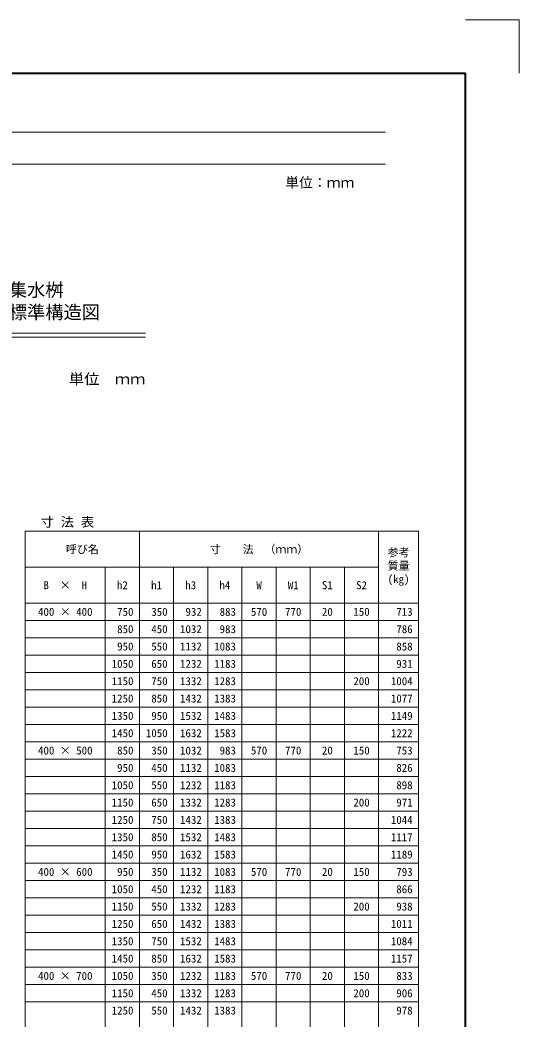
# Model space of a CAD drawing. Units: millimetres at full size; details may follow other scales. Extents: x 171976 to 209231, y 872007 to 885239.
# Drawn here: x 188125 to 189994, y 874202 to 877947 of the extents above; entities that cross this region are included whole.
import ezdxf
from ezdxf.enums import TextEntityAlignment as Align

# ---------------------------------------------------------------- set-up
doc = ezdxf.new("R2010")
doc.units = ezdxf.units.MM
doc.header["$LTSCALE"] = 40
for name, color, linetype, lineweight in [('0_2', 7, 'Continuous', 20), ('Defpoints_3', 8, 'Continuous', 0), ('図枠', 7, 'Continuous', 5), ('寸法表', 30, 'Continuous', 13)]:
    doc.layers.add(name, color=color, linetype=linetype, lineweight=lineweight)
doc.layers.add('文字', color=7, linetype='Continuous')
doc.styles.add('ＭＳ ゴシック', font='')
doc.styles.add('ＭＳ 明朝', font='')
doc.styles.get('ＭＳ ゴシック').set_extended_font_data('MS Gothic')
doc.styles.get('ＭＳ 明朝').set_extended_font_data('MS Mincho')

msp = doc.modelspace()

# ---------------------------------------------------------------- linework, layer by layer
at = {"layer": '0_2'}
for p, q in [((187094.36, 876773.55), (188594.36, 876773.55)), ((187094.36, 876758.55), (188594.36, 876758.55))]:
    msp.add_line(p, q, dxfattribs=at)
at = {"layer": 'Defpoints_3', "color": 7, "lineweight": 13}
for p in [(189794.36, 877947.22), (189994.36, 877747.22)]:
    msp.add_line(p, (189994.36, 877947.22), dxfattribs=at)
at = {"layer": 'Defpoints_3'}
for p, q in [((188144.36, 875695.76), (188444.36, 875695.76)), ((188956.36, 875695.76), (189468.36, 875695.76)), ((188144.36, 875630.76), (188444.36, 875630.76)), ((188956.36, 875630.76), (189468.36, 875630.76)), ((188144.36, 875565.76), (188444.36, 875565.76)), ((188956.36, 875565.76), (189468.36, 875565.76)), ((188144.36, 875500.76), (188444.36, 875500.76)), ((188956.36, 875500.76), (189340.36, 875500.76)), ((188144.36, 875435.76), (188444.36, 875435.76)), ((188956.36, 875435.76), (189468.36, 875435.76)), ((188144.36, 875370.76), (188444.36, 875370.76)), ((188956.36, 875370.76), (189468.36, 875370.76)), ((188144.36, 875305.76), (188444.36, 875305.76)), ((188956.36, 875305.76), (189468.36, 875305.76)), ((188144.36, 875175.76), (188444.36, 875175.76)), ((188956.36, 875175.76), (189468.36, 875175.76)), ((188144.36, 875110.76), (188444.36, 875110.76)), ((188956.36, 875110.76), (189468.36, 875110.76)), ((188144.36, 875045.76), (188444.36, 875045.76)), ((188956.36, 875045.76), (189340.36, 875045.76)), ((188144.36, 874980.76), (188444.36, 874980.76)), ((188956.36, 874980.76), (189468.36, 874980.76)), ((188144.36, 874915.76), (188444.36, 874915.76)), ((188956.36, 874915.76), (189468.36, 874915.76)), ((188144.36, 874850.76), (188444.36, 874850.76)), ((188956.36, 874850.76), (189468.36, 874850.76)), ((188144.36, 874720.76), (188444.36, 874720.76)), ((188956.36, 874720.76), (189468.36, 874720.76)), ((188144.36, 874655.76), (188444.36, 874655.76)), ((188956.36, 874655.76), (189340.36, 874655.76)), ((188144.36, 874590.76), (188444.36, 874590.76)), ((188956.36, 874590.76), (189468.36, 874590.76)), ((188144.36, 874525.76), (188444.36, 874525.76)), ((188956.36, 874525.76), (189468.36, 874525.76)), ((188144.36, 874460.76), (188444.36, 874460.76)), ((188956.36, 874460.76), (189468.36, 874460.76)), ((188144.36, 874330.76), (188444.36, 874330.76)), ((188956.36, 874330.76), (189340.36, 874330.76)), ((188144.36, 874265.76), (188444.36, 874265.76)), ((188956.36, 874265.76), (189468.36, 874265.76))]:
    msp.add_line(p, q, dxfattribs=at)
at = {"layer": '図枠', "lineweight": 40}
for p in [(181994.36, 877747.22), (189794.36, 872207.22)]:
    msp.add_line(p, (189794.36, 877747.22), dxfattribs=at)
at = {"layer": '図枠', "lineweight": 13}
for p, q in [((182294.36, 877527.22), (189494.36, 877527.22)), ((182294.36, 877407.22), (189494.36, 877407.22))]:
    msp.add_line(p, q, dxfattribs=at)
at = {"layer": '寸法表'}
for p, q in [((188144.36, 876030.08), (189618.36, 876030.08)), ((188144.36, 876030.08), (188144.36, 873810.76)), ((188572.36, 876030.08), (188572.36, 873810.76)), ((189468.36, 876030.08), (189468.36, 873810.76)), ((189618.36, 876030.08), (189618.36, 873810.76)), ((188144.36, 875895.42), (189468.36, 875895.42)), ((188444.36, 875895.42), (188444.36, 873810.76)), ((188700.36, 875895.42), (188700.36, 873810.76)), ((188828.36, 875895.42), (188828.36, 873810.76)), ((188956.36, 875895.42), (188956.36, 873810.76)), ((189084.36, 875895.42), (189084.36, 873810.76)), ((189212.36, 875895.42), (189212.36, 873810.76)), ((189340.36, 875895.42), (189340.36, 873810.76)), ((188144.36, 875760.76), (189618.36, 875760.76)), ((188444.36, 875695.76), (188956.36, 875695.76)), ((189468.36, 875695.76), (189618.36, 875695.76)), ((188444.36, 875630.76), (188956.36, 875630.76)), ((189468.36, 875630.76), (189618.36, 875630.76)), ((188444.36, 875565.76), (188956.36, 875565.76)), ((189468.36, 875565.76), (189618.36, 875565.76)), ((188444.36, 875500.76), (188956.36, 875500.76)), ((189340.36, 875500.76), (189618.36, 875500.76)), ((188444.36, 875435.76), (188956.36, 875435.76)), ((189468.36, 875435.76), (189618.36, 875435.76)), ((188444.36, 875370.76), (188956.36, 875370.76)), ((189468.36, 875370.76), (189618.36, 875370.76)), ((188444.36, 875305.76), (188956.36, 875305.76)), ((189468.36, 875305.76), (189618.36, 875305.76)), ((188144.36, 875240.76), (189618.36, 875240.76)), ((188444.36, 875175.76), (188956.36, 875175.76)), ((189468.36, 875175.76), (189618.36, 875175.76)), ((188444.36, 875110.76), (188956.36, 875110.76)), ((189468.36, 875110.76), (189618.36, 875110.76)), ((188444.36, 875045.76), (188956.36, 875045.76)), ((189340.36, 875045.76), (189618.36, 875045.76)), ((188444.36, 874980.76), (188956.36, 874980.76)), ((189468.36, 874980.76), (189618.36, 874980.76)), ((188444.36, 874915.76), (188956.36, 874915.76)), ((189468.36, 874915.76), (189618.36, 874915.76)), ((188444.36, 874850.76), (188956.36, 874850.76)), ((189468.36, 874850.76), (189618.36, 874850.76)), ((188144.36, 874785.76), (189618.36, 874785.76)), ((188444.36, 874720.76), (188956.36, 874720.76)), ((189468.36, 874720.76), (189618.36, 874720.76)), ((188444.36, 874655.76), (188956.36, 874655.76)), ((189340.36, 874655.76), (189618.36, 874655.76)), ((188444.36, 874590.76), (188956.36, 874590.76)), ((189468.36, 874590.76), (189618.36, 874590.76)), ((188444.36, 874525.76), (188956.36, 874525.76)), ((189468.36, 874525.76), (189618.36, 874525.76)), ((188444.36, 874460.76), (188956.36, 874460.76)), ((189468.36, 874460.76), (189618.36, 874460.76)), ((188144.36, 874395.76), (189618.36, 874395.76)), ((188444.36, 874330.76), (188956.36, 874330.76)), ((189340.36, 874330.76), (189618.36, 874330.76)), ((188444.36, 874265.76), (188956.36, 874265.76)), ((189468.36, 874265.76), (189618.36, 874265.76))]:
    msp.add_line(p, q, dxfattribs=at)

# ---------------------------------------------------------------- texts
at = {"layer": '図枠', "style": 'ＭＳ ゴシック'}
msp.add_text('単位：ｍｍ', height=37.98, dxfattribs=at).set_placement((189248.09, 877337.89), align=Align.MIDDLE_CENTER)
at = {"layer": '寸法表', "style": 'ＭＳ 明朝'}
for s, p in [('呼び名', (188358.36, 875962.75)), ('寸\u3000\u3000法\u3000（ｍｍ）', (189020.36, 875962.75)), ('B\u3000×\u3000H', (188294.36, 875828.09)), ('h2', (188508.36, 875828.09)), ('h1', (188636.36, 875828.09)), ('h3', (188764.36, 875828.09)), ('h4', (188892.36, 875828.09)), ('W', (189020.36, 875828.09)), ('W1', (189148.36, 875828.09)), ('S1', (189276.36, 875828.09)), ('S2', (189404.36, 875828.09)), ('400 × 400', (188294.36, 875728.26)), ('570', (189020.36, 875728.26)), ('770', (189148.36, 875728.26)), ('20', (189276.36, 875728.26)), ('150', (189404.36, 875728.26)), ('200', (189404.36, 875468.26)), ('400 × 500', (188294.36, 875208.26)), ('570', (189020.36, 875208.26)), ('770', (189148.36, 875208.26)), ('20', (189276.36, 875208.26)), ('150', (189404.36, 875208.26)), ('200', (189404.36, 875013.26)), ('400 × 600', (188294.36, 874753.26)), ('570', (189020.36, 874753.26)), ('770', (189148.36, 874753.26)), ('20', (189276.36, 874753.26)), ('150', (189404.36, 874753.26)), ('200', (189404.36, 874623.26)), ('400 × 700', (188294.36, 874363.26)), ('570', (189020.36, 874363.26)), ('770', (189148.36, 874363.26)), ('20', (189276.36, 874363.26)), ('150', (189404.36, 874363.26)), ('200', (189404.36, 874298.26))]:
    msp.add_text(s, height=30.02, dxfattribs=at).set_placement(p, align=Align.MIDDLE_CENTER)
for s, p in [('参考', (189502.41, 875965.89)), ('質量', (189502.41, 875915.89)), ('(kg)', (189502.41, 875865.89))]:
    msp.add_text(s, height=30.02, dxfattribs=at).set_placement(p, align=Align.TOP_LEFT)
for s, p in [('750', (188549.86, 875728.26)), ('350', (188677.86, 875728.26)), ('932', (188805.86, 875728.26)), ('883', (188933.86, 875728.26)), ('713', (189595.86, 875728.26)), ('850', (188549.86, 875663.26)), ('450', (188677.86, 875663.26)), ('1032', (188805.86, 875663.26)), ('983', (188933.86, 875663.26)), ('786', (189595.86, 875663.26)), ('950', (188549.86, 875598.26)), ('550', (188677.86, 875598.26)), ('1132', (188805.86, 875598.26)), ('1083', (188933.86, 875598.26)), ('858', (189595.86, 875598.26)), ('1050', (188549.86, 875533.26)), ('650', (188677.86, 875533.26)), ('1232', (188805.86, 875533.26)), ('1183', (188933.86, 875533.26)), ('931', (189595.86, 875533.26)), ('1150', (188549.86, 875468.26)), ('750', (188677.86, 875468.26)), ('1332', (188805.86, 875468.26)), ('1283', (188933.86, 875468.26)), ('1004', (189595.86, 875468.26)), ('1250', (188549.86, 875403.26)), ('850', (188677.86, 875403.26)), ('1432', (188805.86, 875403.26)), ('1383', (188933.86, 875403.26)), ('1077', (189595.86, 875403.26)), ('1350', (188549.86, 875338.26)), ('950', (188677.86, 875338.26)), ('1532', (188805.86, 875338.26)), ('1483', (188933.86, 875338.26)), ('1149', (189595.86, 875338.26)), ('1450', (188549.86, 875273.26)), ('1050', (188677.86, 875273.26)), ('1632', (188805.86, 875273.26)), ('1583', (188933.86, 875273.26)), ('1222', (189595.86, 875273.26)), ('850', (188549.86, 875208.26)), ('350', (188677.86, 875208.26)), ('1032', (188805.86, 875208.26)), ('983', (188933.86, 875208.26)), ('753', (189595.86, 875208.26)), ('950', (188549.86, 875143.26)), ('450', (188677.86, 875143.26)), ('1132', (188805.86, 875143.26)), ('1083', (188933.86, 875143.26)), ('826', (189595.86, 875143.26)), ('1050', (188549.86, 875078.26)), ('550', (188677.86, 875078.26)), ('1232', (188805.86, 875078.26)), ('1183', (188933.86, 875078.26)), ('898', (189595.86, 875078.26)), ('1150', (188549.86, 875013.26)), ('650', (188677.86, 875013.26)), ('1332', (188805.86, 875013.26)), ('1283', (188933.86, 875013.26)), ('971', (189595.86, 875013.26)), ('1250', (188549.86, 874948.26)), ('750', (188677.86, 874948.26)), ('1432', (188805.86, 874948.26)), ('1383', (188933.86, 874948.26)), ('1044', (189595.86, 874948.26)), ('1350', (188549.86, 874883.26)), ('850', (188677.86, 874883.26)), ('1532', (188805.86, 874883.26)), ('1483', (188933.86, 874883.26)), ('1117', (189595.86, 874883.26)), ('1450', (188549.86, 874818.26)), ('950', (188677.86, 874818.26)), ('1632', (188805.86, 874818.26)), ('1583', (188933.86, 874818.26)), ('1189', (189595.86, 874818.26)), ('950', (188549.86, 874753.26)), ('350', (188677.86, 874753.26)), ('1132', (188805.86, 874753.26)), ('1083', (188933.86, 874753.26)), ('793', (189595.86, 874753.26)), ('1050', (188549.86, 874688.26)), ('450', (188677.86, 874688.26)), ('1232', (188805.86, 874688.26)), ('1183', (188933.86, 874688.26)), ('866', (189595.86, 874688.26)), ('1150', (188549.86, 874623.26)), ('550', (188677.86, 874623.26)), ('1332', (188805.86, 874623.26)), ('1283', (188933.86, 874623.26)), ('938', (189595.86, 874623.26)), ('1250', (188549.86, 874558.26)), ('650', (188677.86, 874558.26)), ('1432', (188805.86, 874558.26)), ('1383', (188933.86, 874558.26)), ('1011', (189595.86, 874558.26)), ('1350', (188549.86, 874493.26)), ('750', (188677.86, 874493.26)), ('1532', (188805.86, 874493.26)), ('1483', (188933.86, 874493.26)), ('1084', (189595.86, 874493.26)), ('1450', (188549.86, 874428.26)), ('850', (188677.86, 874428.26)), ('1632', (188805.86, 874428.26)), ('1583', (188933.86, 874428.26)), ('1157', (189595.86, 874428.26)), ('1050', (188549.86, 874363.26)), ('350', (188677.86, 874363.26)), ('1232', (188805.86, 874363.26)), ('1183', (188933.86, 874363.26)), ('833', (189595.86, 874363.26)), ('1150', (188549.86, 874298.26)), ('450', (188677.86, 874298.26)), ('1332', (188805.86, 874298.26)), ('1283', (188933.86, 874298.26)), ('906', (189595.86, 874298.26)), ('1250', (188549.86, 874233.26)), ('550', (188677.86, 874233.26)), ('1432', (188805.86, 874233.26)), ('1383', (188933.86, 874233.26)), ('978', (189595.86, 874233.26))]:
    msp.add_text(s, height=30.02, dxfattribs=at).set_placement(p, align=Align.MIDDLE_RIGHT)
at = {"layer": '文字', "style": 'ＭＳ 明朝'}
for s, p in [(' ＩＢＣ排水側溝 深型集水桝', (187400.73, 876960.01)), ('セミフラットＢ Ⅲ型 布設標準構造図', (187264.23, 876876.68))]:
    msp.add_text(s, height=50.04, dxfattribs=at).set_placement(p, align=Align.TOP_LEFT)
at = {"layer": '文字', "style": 'ＭＳ 明朝', "width": 1.05}
msp.add_text('単位\u3000ｍｍ', height=40.03, dxfattribs=at).set_placement((188594.36, 876569.02), align=Align.BOTTOM_RIGHT)
msp.add_text('寸 法 表', height=35.03, dxfattribs=at).set_placement((188302.36, 876065.08), align=Align.MIDDLE_CENTER)

doc.saveas('drawing.dxf')
